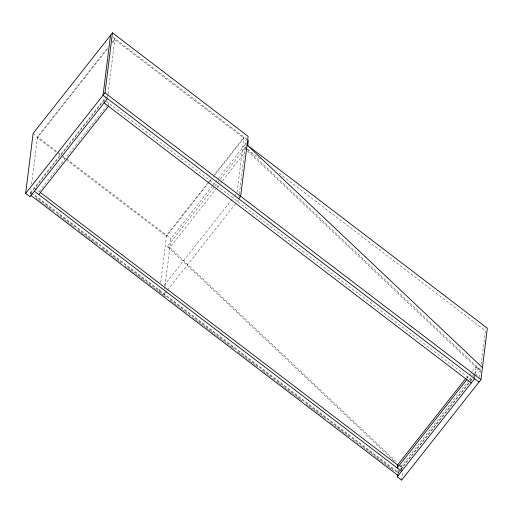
<?xml version="1.0" encoding="UTF-8"?>
<svg xmlns="http://www.w3.org/2000/svg" width="513" height="513" viewBox="0 0 513 513"><rect width="100%" height="100%" fill="white"/><g stroke="black" fill="none" stroke-linecap="round" stroke-linejoin="round"><path stroke-width="0.38" stroke-dasharray="2.56 1.92" d="M30.331 194.363L31.017 188.842M31.607 184.109L37.507 136.759L107.967 47.44M31.004 195.504L31.376 192.51M104.056 102.901L104.428 99.9M107.64 97.028L107.935 94.661M108.031 93.873L114.912 38.635L112.43 41.777M108.538 105.498L108.814 103.248L106.839 105.755M159.915 288.781L159.62 291.147L161.108 289.255M160.704 282.477L166.59 235.217L207.278 183.641M164.301 292.128L164.006 294.488L166.988 290.717M164.692 288.979L164.987 286.613M165.09 285.824L170.976 238.564L212.158 186.36M237.128 192.234L243.996 137.093L213.729 175.465M238.911 197.165L239.205 194.793M239.308 194.004L246.189 138.767M398.069 470.075L397.601 473.82L469.549 382.615M398.287 474.846L398.569 472.595L33.922 194.446M401.673 470.549L401.955 468.298L400.044 466.843M401.615 480.162L402.551 472.665M467.048 378.145L467.234 376.645L466.246 377.895M474.73 377.946L475.102 374.945M475.192 374.195L476.128 366.699L480.514 370.046L475.551 376.337M479.61 377.299L480.79 367.821M481.188 364.666L485.413 330.705L277.533 172.137M107.833 48.491L37.378 137.811L57.725 153.329M112.302 42.829L114.784 39.687L243.861 138.144L213.1 177.145M30.543 192.683L105.96 97.079M30.408 193.734L107.332 96.22M39.148 191.561L106.345 106.377M207.771 183.013L210.747 179.236M209.131 182.173L166.456 236.269L67.261 160.601M209.625 181.544L211.112 179.659M212.651 185.732L246.394 142.954M394.125 461.097L167.27 246.535L214.408 186.783M214.902 186.155L219.865 179.864M220.359 179.236L244.675 148.411L246.612 149.18M167.27 246.535L169.854 247.561L216.492 188.438M216.993 187.803L219.968 184.032M220.462 183.404L221.956 181.519M222.45 180.884L244.778 152.579M164.089 285.484L234.05 196.793M234.544 196.165L236.038 194.28M167.482 290.089L238.436 200.141M466.702 378.652L470.171 374.246M470.671 373.618L472.159 371.733M472.653 371.104L476.128 366.699M468.997 380.345L400.525 467.144L402.461 467.914M469.498 379.716L471.973 376.568M472.473 375.939L473.961 374.054M474.454 373.426L477.93 369.02L480.514 370.046L246.272 148.507M399.717 470.254L397.735 472.768L31.812 193.657M400.211 469.626L469.684 381.563M470.177 380.935L473.153 377.164M473.653 376.536L475.141 374.644M470.043 381.986L475.006 375.696M113.033 37.199L248.382 140.44M245.111 147.404L247.016 148.86M247.651 149.347L260.367 159.043M106.306 101.337L471.62 379.992M33.121 133.412L57.219 151.797M57.854 152.278L61.669 155.189M62.304 155.676L66.119 158.588M66.754 159.068L170.976 238.564M58.36 153.817L62.176 156.721M62.81 157.209L66.626 160.12M398.723 464.823L402.481 467.689M34.762 188.213L39.219 191.612M36.134 198.101L38.045 199.557M38.68 200.044L40.591 201.5M41.226 201.987L43.137 203.443M43.772 203.93L45.683 205.386M46.317 205.867L48.228 207.323M48.863 207.81L50.774 209.266M51.409 209.753L53.32 211.209M57.135 214.12L59.046 215.575M59.681 216.063L61.592 217.518M62.227 218.006L64.138 219.461M64.773 219.949L66.684 221.404M67.318 221.885L69.229 223.341M69.864 223.828L71.775 225.284M72.41 225.771L74.321 227.227M78.136 230.138L80.047 231.594M80.682 232.081L82.593 233.537M83.228 234.024L85.139 235.48M85.774 235.967L87.685 237.423M88.319 237.904L90.23 239.366M90.865 239.847L92.776 241.302M93.411 241.79L95.322 243.245M95.957 243.733L97.868 245.188M101.683 248.1L108.685 253.441M109.32 253.929L111.231 255.384M111.866 255.865L113.777 257.321M114.412 257.808L116.323 259.264M116.958 259.751L118.869 261.207M119.503 261.694L121.414 263.15M125.23 266.061L127.141 267.517M127.775 268.004L129.686 269.46M130.321 269.947L132.232 271.403M132.867 271.884L134.778 273.339M135.413 273.827L137.324 275.282M137.959 275.77L139.869 277.225M140.504 277.713L142.415 279.168M143.05 279.656L145.596 281.592M146.231 282.079L148.142 283.535M148.776 284.022L150.687 285.478M151.322 285.965L153.233 287.421M153.868 287.902L155.779 289.364M156.414 289.845L158.325 291.301M158.959 291.788L160.87 293.244M161.505 293.731L163.416 295.187M164.051 295.674L165.962 297.13M169.777 300.041L171.688 301.497M172.323 301.984L174.234 303.44M174.869 303.92L176.78 305.382M177.415 305.863L179.326 307.319M179.96 307.806L181.871 309.262M182.506 309.749L184.417 311.205M185.052 311.692L192.689 317.515M193.324 318.002L195.235 319.458M195.87 319.945L197.781 321.401M198.416 321.882L200.326 323.337M200.961 323.825L202.866 325.28M203.507 325.768L205.412 327.223M206.053 327.711L207.957 329.166M208.599 329.654L210.503 331.109M211.144 331.59L213.69 333.533M214.325 334.021L216.236 335.476M216.871 335.964L218.782 337.419M219.417 337.9L221.321 339.362M221.962 339.843L223.867 341.299M224.508 341.786L226.413 343.242M227.054 343.729L228.958 345.185M229.6 345.672L231.504 347.128M232.145 347.609L234.05 349.064M237.872 351.982L239.776 353.438M240.417 353.919L242.322 355.381M242.963 355.862L244.868 357.317M245.509 357.805L247.413 359.26M248.055 359.748L249.959 361.203M250.601 361.691L252.505 363.146M253.146 363.627L255.051 365.089M255.686 365.57L257.597 367.026M261.418 369.944L263.323 371.399M263.964 371.88L265.869 373.336M266.51 373.823L268.414 375.279M269.056 375.766L276.052 381.108M276.687 381.589L278.597 383.044M279.232 383.532L281.778 385.475M282.419 385.962L284.324 387.418M284.965 387.899L286.87 389.354M287.511 389.842L289.415 391.297M290.05 391.785L291.961 393.24M292.596 393.727L294.507 395.183M295.142 395.67L297.053 397.126M297.687 397.607L299.598 399.063M300.233 399.55L302.144 401.006M305.96 403.917L307.871 405.379M308.505 405.86L310.416 407.316M311.051 407.803L312.962 409.259M313.597 409.746L315.508 411.202M316.143 411.689L318.054 413.145M318.688 413.625L320.599 415.088M321.234 415.568L323.145 417.024M323.78 417.511L325.691 418.967M329.506 421.878L331.417 423.334M332.052 423.821L333.963 425.277M334.598 425.764L336.509 427.22M337.144 427.707L339.055 429.163M339.689 429.644L341.6 431.106M342.235 431.587L344.146 433.043M344.781 433.53L346.692 434.986M347.327 435.473L349.238 436.929M353.053 439.84L360.055 445.181M360.69 445.669L362.601 447.124M363.236 447.605L365.147 449.061M365.782 449.548L367.693 451.004M368.328 451.491L370.239 452.947M370.873 453.434L373.419 455.377M374.054 455.858L375.965 457.314M376.6 457.801L378.511 459.257M379.145 459.744L381.056 461.2M381.691 461.687L383.602 463.143M384.237 463.624L386.148 465.086M386.783 465.567L388.694 467.022M389.329 467.51L391.239 468.965M391.874 469.453L393.785 470.908M244.675 148.411L247.003 150.617M247.58 151.162L477.93 369.02M169.854 247.561L397.293 462.668M400.198 465.419L402.525 467.619"/><path stroke-width="0.77" d="M107.441 98.605L30.036 196.729L25.65 193.388L33.121 133.412L112.462 32.838L248.119 136.317L240.655 196.287L238.718 198.743M110.526 35.288L103.055 95.264L479.02 382.038M25.65 193.388L104.992 92.808L112.462 32.838M247.696 145.955L248.382 140.44M482.451 367.59L247.048 144.955L487.35 328.249L480.957 379.588L401.615 480.162L397.229 476.821L397.511 474.57M38.776 194.562L108.442 106.249M465.753 378.523L397.569 464.958L397.197 467.952L466.862 379.639M397.229 476.821L474.634 378.697M104.992 92.808L480.957 379.588M104.056 102.901L471.248 382.987M40.489 192.58L398.139 465.387M34.39 191.214L401.583 471.3M31.004 195.504L398.197 475.589"/></g></svg>
